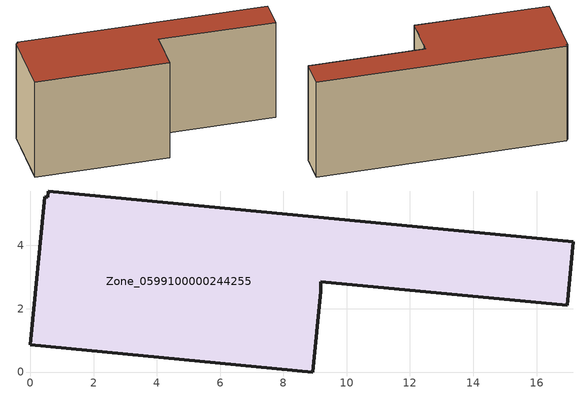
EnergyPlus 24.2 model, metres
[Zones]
Zone_0599100000244255
 floor ground (C_G): 0.45,5.54 0.55,5.52 0.57,5.72 17.16,4.12 16.97,2.11 9.19,2.85 9.17,2.55 8.92,0 0,0.86 z0
 wall outside (C_F): 0,0.86 8.92,0 9.17,2.55 9.19,2.85 16.97,2.11 17.16,4.12 0.57,5.72 0.55,5.52 0.45,5.54 0,0.86 z0:7.26
 roof outside (C_R): 0.55,5.52 0.45,5.54 0,0.86 8.92,0 9.17,2.55 9.19,2.85 16.97,2.11 17.16,4.12 0.57,5.72 z7.26
[BUILDING]
Pand.0599100000244255: North Axis=0; Terrain=City; Loads Convergence Tolerance Value=0.04; Temperature Convergence Tolerance Value=0.4; Solar Distribution=FullExterior; Maximum Number of Warmup Days=25; Minimum Number of Warmup Days=1
[Site:Location]
Rotterdam.The.Hague.AP_ZH_NLD Design_Conditions: Latitude=51.96; Longitude=4.45; Time Zone=1; Elevation=-4.5
[SITE:GROUNDTEMPERATURE:BUILDINGSURFACE]
18, 18, 18, 18, 18, 18, 18, 18, 18, 18, 18, 18
[MATERIAL] Thermal Absorptance=0.9; Solar Absorptance=0.7; Visible Absorptance=0.7
Name | Roughness | Thickness | Conductivity | Density | Specific Heat
G.TI.1946 | MediumSmooth | 0.15 | 1 | 540 | 1210
F.TI.1946 | Rough | 0.3 | 0.857143 | 1920 | 840
R.TI.1946 | MediumRough | 0.2 | 0.1 | 1500 | 1000
[CONSTRUCTION]
C_G: G.TI.1946
C_F: F.TI.1946
C_R: R.TI.1946
[ZONE]
Zone_0599100000244255: Type=1; Multiplier=1; Ceiling Height=Autocalculate; Volume=Autocalculate; Floor Area=autocalculate; Part of Total Floor Area=Yes
[ZONEINFILTRATION:DESIGNFLOWRATE]
Infil_Zone_0599100000244255: Zone or ZoneList or Space or SpaceList=Zone_0599100000244255; Schedule=AlwaysOn; Design Flow Rate Calculation Method=Flow/Area; Flow Rate per Floor Area=0.003; Constant Term Coefficient=1; Temperature Term Coefficient=0; Velocity Term Coefficient=0; Velocity Squared Term Coefficient=0
[HVACTEMPLATE:ZONE:IDEALLOADSAIRSYSTEM]
Zone_0599100000244255: Maximum Heating Supply Air Temperature=50; Minimum Cooling Supply Air Temperature=13; Maximum Heating Supply Air Humidity Ratio=0.0156; Minimum Cooling Supply Air Humidity Ratio=0.0077; Heating Limit=NoLimit; Cooling Limit=NoLimit; Dehumidification Control Type=ConstantSensibleHeatRatio; Cooling Sensible Heat Ratio=0.7; Dehumidification Setpoint=60; Humidification Control Type=None; Humidification Setpoint=30; Outdoor Air Method=None; Outdoor Air Flow Rate per Person=0.00944; Outdoor Air Flow Rate per Zone Floor Area=0; Outdoor Air Flow Rate per Zone=0; Demand Controlled Ventilation Type=None; Outdoor Air Economizer Type=NoEconomizer; Heat Recovery Type=None; Sensible Heat Recovery Effectiveness=0.7; Latent Heat Recovery Effectiveness=0.65
[ZONECONTROL:THERMOSTAT]
ThermostatControl_Zone_0599100000244255: Zone or ZoneList=Zone_0599100000244255; Control Type Schedule=DualSetpointControlType; Control 1=Thermostat_Zone_0599100000244255; Temperature Difference Between Cutout And Setpoint=0
[THERMOSTATSETPOINT:DUALSETPOINT]
Thermostat_Zone_0599100000244255: Heating Setpoint Temperature Schedule=HeatingSetpoint_Zone_0599100000244255; Cooling Setpoint Temperature Schedule=CoolingSetpoint_Zone_0599100000244255
[SCHEDULE:COMPACT]
HeatingSetpoint_Zone_0599100000244255: Through: 12/31, For: AllDays, Until: 24:00, 21
CoolingSetpoint_Zone_0599100000244255: Through: 12/31, For: AllDays, Until: 24:00, 24
DualSetpointControlType: Through: 12/31, For: AllDays, Until: 24:00, 4
AlwaysOn: Through: 12/31, For: AllDays, Until: 24:00, 1
